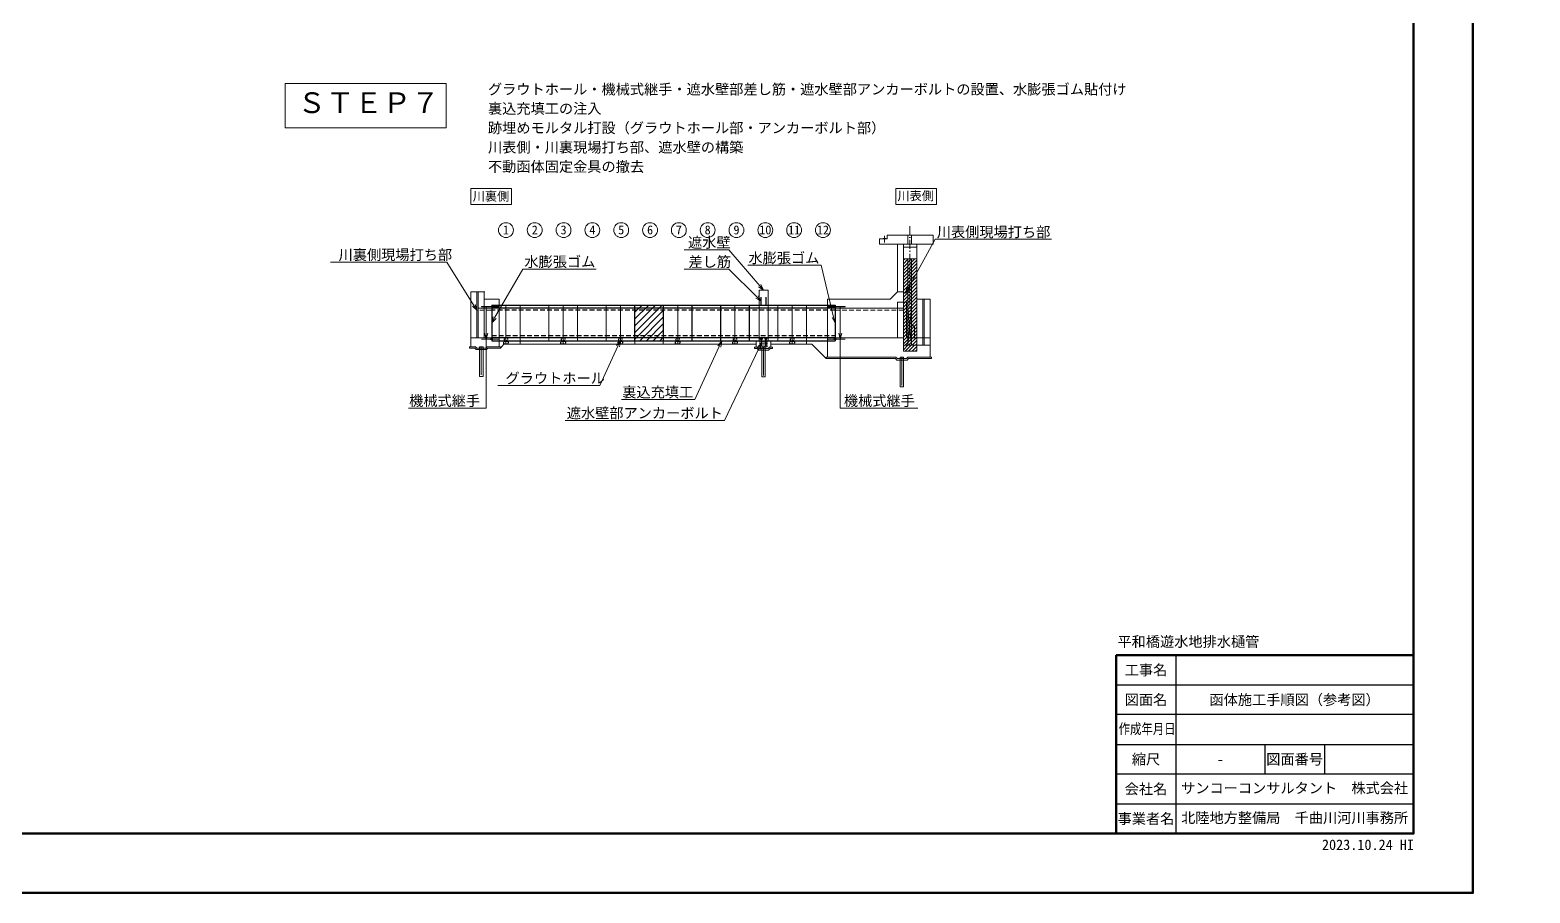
# Model space of a CAD drawing. Header units: millimetres. Extents: x 0 to 2286018, y 0 to 118800.
# Drawn here: x 71116 to 172036, y 0 to 58056 of the extents above; entities that cross this region are included whole.
import ezdxf
from ezdxf import colors
from ezdxf.entities.mleader import LeaderData, LeaderLine
from ezdxf.enums import TextEntityAlignment as Align
from ezdxf.math import Vec2, Vec3

# ---------------------------------------------------------------- set-up
doc = ezdxf.new("R2010")
doc.units = ezdxf.units.MM
doc.header["$LTSCALE"] = 100
for name, pattern in [('CENTER2', [28.575, 19.05, -3.175, 3.175, -3.175]), ('HIDDEN', [0.375, 0.25, -0.125]), ('HIDDEN2', [4.7625, 3.175, -1.5875]), ('SXF_一点短鎖線', [9.25, 6, -1.5, 0.25, -1.5])]:
    doc.linetypes.add(name, pattern=pattern)
for name, color, linetype, lineweight in [('0その他', 7, 'Continuous', 13), ('0中心線', 7, 'CENTER2', 5), ('0文字', 41, 'Continuous', 5), ('1Pca-BOX', 3, 'Continuous', 25), ('1Pca-BOX割付', 4, 'Continuous', 13), ('1アンカーボルト孔', 253, 'Continuous', 13), ('1グラウトホール', 1, 'HIDDEN2', 25), ('2均し基礎コンクリート', 140, 'Continuous', 13), ('2現場打ち・増しコン', 1, 'HIDDEN2', 13), ('2遮水・可とう矢板', 43, 'Continuous', 13), ('3差し筋', 71, 'Continuous', 25), ('3機械式継手', 220, 'Continuous', 13), ('3金具', 243, 'Continuous', 13), ('D-TTL', 2, 'Continuous', 50), ('D-TTL-FRAM', 7, 'Continuous', 50), ('D-TTL-LINE', 7, 'Continuous', 25), ('D-TTL-TXT', 7, 'Continuous', 25)]:
    doc.layers.add(name, color=color, linetype=linetype, lineweight=lineweight)
doc.layers.add('D-WORK作業ﾚｲﾔ', color=9, linetype='Continuous', lineweight=13, plot=False)
doc.styles.get("Standard").update_dxf_attribs({"font": 'MS Gothic.ttf'})
doc.styles.add('寸法文字', font='MS Gothic.ttf')

# ---------------------------------------------------------------- blocks, each defined once
blk = doc.blocks.new('_Open30')
at = {"color": 0, "lineweight": -2}
for p, q in [((-1, 0.27), (0, 0)), ((0, 0), (-1, -0.27)), ((0, 0), (-1, 0))]:
    blk.add_line(p, q, dxfattribs=at)
blk = doc.blocks.new('*U3')
at = {"layer": '0中心線', "ltscale": 0.1}
blk.add_line((682, 0), (-482, 0), dxfattribs=at)
at = {"layer": '3機械式継手'}
for p, q in [((-77, 8), (-482, 8)), ((-482, -8), (-482, 8)), ((-77, -13), (-77, 13)), ((-77, 13), (-22, 13)), ((-18, 13), (-22, 13)), ((-18, 13), (0, 13)), ((0, 13), (0, -13)), ((18, 13), (0, 13)), ((0, 13), (0, -13)), ((18, 13), (22, 13)), ((77, 13), (22, 13)), ((77, -13), (77, 13)), ((77, 8), (682, 8)), ((682, -8), (682, 8)), ((-77, -8), (-482, -8)), ((-77, -13), (-22, -13)), ((-18, -13), (-22, -13)), ((-18, -13), (0, -13)), ((18, -13), (0, -13)), ((18, -13), (22, -13)), ((77, -13), (22, -13)), ((77, -8), (682, -8))]:
    blk.add_line(p, q, dxfattribs=at)
at = {"layer": '3機械式継手', "linetype": 'HIDDEN2', "ltscale": 0.6}
for p, q in [((-77, 8), (0, 8)), ((-32, -8), (-32, 8)), ((-21, -8), (-21, 8)), ((77, 8), (0, 8)), ((21, -8), (21, 8)), ((32, -8), (32, 8)), ((-77, -8), (0, -8)), ((77, -8), (0, -8))]:
    blk.add_line(p, q, dxfattribs=at)

msp = doc.modelspace()

# ---------------------------------------------------------------- hatches: boundary and pattern name
at = {"layer": '0その他'}
h = msp.add_hatch(dxfattribs=at)
h.set_pattern_fill('ANSI31', color=256, scale=100)
h.set_pattern_definition([(45, (87200.28, -126535.34), (-224.5064, 224.5064), [])])
h.paths.add_polyline_path([(113723, 39553), (111809, 39553), (111809, 39353), (113723, 39353)])
h.paths.add_polyline_path([(113723, 39353), (111809, 39353), (111809, 37353), (113723, 37353)])
h.paths.add_polyline_path([(113723, 37353), (111809, 37353), (111809, 37153), (113723, 37153)])
at = {"layer": '2現場打ち・増しコン', "linetype": 'Continuous'}
h = msp.add_hatch(dxfattribs=at)
h.set_pattern_fill('ANSI31', color=256, scale=50)
h.set_pattern_definition([(45, (52494.17, 232563.22), (-112.2532, 112.2532), [])])
h.paths.add_polyline_path([(130779, 36853), (130779, 42653), (129879, 42653), (129879, 36853)])
h = msp.add_hatch(dxfattribs=at)
h.set_pattern_fill('ANSI31', color=256, scale=50)
h.set_pattern_definition([(45, (52494.17, 232163.22), (-112.2532, 112.2532), [])])
h.paths.add_polyline_path([(130779, 36453), (130779, 36853), (129879, 36853), (129879, 36453)])

# ---------------------------------------------------------------- linework, layer by layer
at = {"layer": '0中心線', "linetype": 'SXF_一点短鎖線'}
msp.add_line((130304, 44858), (130304, 39353), dxfattribs=at)
at = {"layer": '0中心線'}
for p, q in [((101479, 36753), (101479, 34753)), ((120470, 36723), (120470, 34723)), ((129779, 36053), (129779, 34053))]:
    msp.add_line(p, q, dxfattribs=at)
at = {"layer": '0文字'}
for points in [[(88284, 54461), (99110, 54461), (99110, 51480), (88284, 51480)], [(100779, 47401), (103513, 47401), (103513, 46327), (100779, 46327)], [(129364, 47401), (132097, 47401), (132097, 46327), (129364, 46327)]]:
    msp.add_lwpolyline(points, close=True, dxfattribs=at)
for centre in [(103136, 44594), (105075, 44594), (107014, 44594), (108953, 44594), (110892, 44594), (112834, 44594), (114770, 44594), (116709, 44594), (118648, 44594), (120587, 44594), (122526, 44594), (124465, 44594)]:
    msp.add_circle(centre, 500, dxfattribs=at)
at = {"layer": '1Pca-BOX'}
for p, q in [((102179, 39553), (125279, 39553)), ((102179, 39553), (102179, 37153)), ((125279, 39553), (125279, 37153)), ((125279, 39353), (102179, 39353)), ((125279, 37353), (102179, 37353)), ((102179, 37153), (125279, 37153))]:
    msp.add_line(p, q, dxfattribs=at)
at = {"layer": '1Pca-BOX', "linetype": 'HIDDEN2'}
for p, q in [((125279, 39203), (102179, 39203)), ((102179, 37503), (125279, 37503))]:
    msp.add_line(p, q, dxfattribs=at)
at = {"layer": '1Pca-BOX割付'}
for p, q in [((104093, 39553), (104093, 37153)), ((104105, 39553), (104105, 37153)), ((106019, 39553), (106019, 37153)), ((106031, 39553), (106031, 37153)), ((107945, 39553), (107945, 37153)), ((107957, 39553), (107957, 37153)), ((109871, 39553), (109871, 37153)), ((109883, 39553), (109883, 37153)), ((111797, 39553), (111797, 37153)), ((111809, 39553), (111809, 37153)), ((113723, 39553), (113723, 37153)), ((113735, 39553), (113735, 37153)), ((115649, 39553), (115649, 37153)), ((115661, 39553), (115661, 37153)), ((117575, 39553), (117575, 37153)), ((117587, 39553), (117587, 37153)), ((119501, 39553), (119501, 37153)), ((119513, 39553), (119513, 37153)), ((121427, 39553), (121427, 37153)), ((121439, 39553), (121439, 37153)), ((123353, 39553), (123353, 37153)), ((123365, 39553), (123365, 37153))]:
    msp.add_line(p, q, dxfattribs=at)
at = {"layer": '1アンカーボルト孔', "linetype": 'HIDDEN', "ltscale": 3}
for p, q in [((120220, 37123), (120220, 36753)), ((120220, 36753), (120420, 36753)), ((120420, 37123), (120420, 36753)), ((120520, 37123), (120520, 36753)), ((120520, 36753), (120720, 36753)), ((120720, 37123), (120720, 36753))]:
    msp.add_line(p, q, dxfattribs=at)
at = {"layer": '1アンカーボルト孔', "ltscale": 10}
for p, q in [((120290, 37263), (120300, 37153)), ((120590, 37263), (120600, 37153))]:
    msp.add_line(p, q, dxfattribs=at)
at = {"layer": '1アンカーボルト孔', "ltscale": 3}
for p, q in [((120300, 37153), (120340, 37153)), ((120340, 37153), (120350, 37263)), ((120600, 37153), (120640, 37153)), ((120640, 37153), (120650, 37263))]:
    msp.add_line(p, q, dxfattribs=at)
for points in [[(120245, 37263), (120235, 37353), (120405, 37353), (120395, 37263)], [(120545, 37263), (120535, 37353), (120705, 37353), (120695, 37263)]]:
    msp.add_lwpolyline(points, close=True, dxfattribs=at)
at = {"layer": '1グラウトホール', "ltscale": 0.4}
for points in [[(103031, 37353), (103241, 37353), (103241, 37153), (103031, 37153)], [(106883, 37353), (107093, 37353), (107093, 37153), (106883, 37153)], [(110735, 37353), (110945, 37353), (110945, 37153), (110735, 37153)], [(114587, 37353), (114797, 37353), (114797, 37153), (114587, 37153)], [(118439, 37353), (118649, 37353), (118649, 37153), (118439, 37153)], [(122291, 37353), (122501, 37353), (122501, 37153), (122291, 37153)], [(102986, 37123), (103286, 37123), (103286, 36923), (102986, 36923)], [(106838, 37123), (107138, 37123), (107138, 36923), (106838, 36923)], [(110690, 37123), (110990, 37123), (110990, 36923), (110690, 36923)], [(114542, 37123), (114842, 37123), (114842, 36923), (114542, 36923)], [(118394, 37123), (118694, 37123), (118694, 36923), (118394, 36923)], [(122246, 37123), (122546, 37123), (122546, 36923), (122246, 36923)]]:
    msp.add_lwpolyline(points, close=True, dxfattribs=at)
at = {"layer": '2均し基礎コンクリート'}
for p, q in [((102679, 37123), (124779, 37123)), ((102779, 36653), (102986, 36923)), ((102986, 36923), (119970, 36923)), ((104093, 36923), (104093, 37123)), ((111809, 36923), (111809, 37123)), ((113723, 36923), (113723, 37123)), ((120970, 36923), (123709, 36923)), ((123365, 37123), (123365, 36923)), ((123709, 36923), (124679, 35953)), ((124779, 36053), (124679, 36053)), ((124679, 35953), (124679, 36053)), ((129338, 35953), (124679, 35953)), ((129338, 35953), (129438, 35853)), ((129438, 35853), (130121, 35853)), ((130121, 35853), (130221, 35953)), ((131779, 35953), (130221, 35953)), ((131779, 36053), (131679, 36053)), ((131779, 36053), (131779, 35953))]:
    msp.add_line(p, q, dxfattribs=at)
for points in [[(100679, 36653), (100679, 36753), (100779, 36753)], [(100679, 36653), (101038, 36653), (101138, 36553), (101821, 36553), (101921, 36653), (102779, 36653)], [(102779, 36653), (102779, 36753), (102679, 36753)], [(120970, 36723), (121070, 36723), (121070, 36623), (120912, 36623), (120812, 36523), (120129, 36523), (120029, 36623), (119870, 36623), (119870, 36723), (119970, 36723)]]:
    msp.add_lwpolyline(points, dxfattribs=at)
at = {"layer": '2現場打ち・増しコン', "linetype": 'Continuous'}
for p, q in [((128279, 44008), (128279, 43653)), ((128279, 44008), (128779, 44008)), ((128279, 43653), (131879, 43653)), ((128779, 44253), (131879, 44253)), ((128779, 44253), (128779, 44008)), ((129479, 43653), (129479, 40453)), ((129879, 43653), (129879, 36453)), ((129879, 43453), (130779, 43453)), ((130779, 43653), (130779, 36453)), ((131879, 44253), (131879, 43653)), ((129879, 42653), (130779, 42653)), ((130179, 36853), (130179, 42653)), ((130429, 36853), (130429, 42653)), ((100779, 40453), (101679, 40453)), ((100779, 40453), (100779, 36753)), ((101179, 40453), (101179, 37353)), ((101279, 40453), (101279, 37353)), ((101679, 40453), (101679, 39953)), ((101725, 40453), (101679, 40453)), ((120170, 40553), (120170, 39553)), ((120770, 40553), (120170, 40553)), ((120770, 40553), (120770, 39753)), ((120770, 40553), (120770, 39553)), ((129479, 40453), (128979, 39953)), ((129479, 40453), (129879, 40453)), ((102679, 39953), (101679, 39953)), ((102679, 39953), (102679, 39553)), ((124779, 39553), (124779, 39953)), ((124779, 39953), (128979, 39953)), ((130779, 39953), (130779, 36453)), ((130779, 39953), (131679, 39953)), ((131179, 36853), (131179, 39953)), ((131279, 36853), (131279, 39953)), ((131679, 39953), (131679, 36053)), ((102179, 39353), (101279, 39353)), ((129879, 39353), (125279, 39353)), ((130179, 39353), (130429, 36853)), ((130429, 39353), (130179, 36853)), ((102179, 37353), (100779, 37353)), ((101229, 37353), (101529, 37353)), ((129879, 37353), (125279, 37353)), ((130629, 38153), (130429, 38153)), ((130629, 37353), (130629, 38153)), ((102679, 37153), (102679, 36753)), ((119970, 37123), (119970, 36723)), ((120970, 37123), (119970, 37123)), ((120970, 37123), (120970, 36723)), ((124779, 37153), (124779, 36053)), ((130779, 36453), (129879, 36453)), ((131679, 36853), (130779, 36853)), ((129379, 36053), (124779, 36053)), ((129379, 36053), (129479, 35953)), ((129479, 35953), (130079, 35953)), ((130079, 35953), (130179, 36053)), ((131679, 36053), (130179, 36053))]:
    msp.add_line(p, q, dxfattribs=at)
at = {"layer": '2現場打ち・増しコン', "linetype": 'Continuous', "ltscale": 1500}
for p, q in [((128609, 44218), (128609, 43768)), ((130779, 36853), (129879, 36853))]:
    msp.add_line(p, q, dxfattribs=at)
at = {"layer": '2現場打ち・増しコン', "linetype": 'Continuous', "ltscale": 0.2}
for p, q in [((130179, 43653), (130179, 44253)), ((130429, 43653), (130429, 44253)), ((101679, 39953), (101679, 37353)), ((102679, 37153), (102679, 39553)), ((120170, 39553), (120170, 37123)), ((120770, 39553), (120770, 37123)), ((124779, 37153), (124779, 39553))]:
    msp.add_line(p, q, dxfattribs=at)
at = {"layer": '2現場打ち・増しコン', "linetype": 'HIDDEN2', "lineweight": 9}
for p, q in [((102179, 39203), (101279, 39203)), ((129879, 39203), (125279, 39203))]:
    msp.add_line(p, q, dxfattribs=at)
at = {"layer": '2現場打ち・増しコン', "linetype": 'Continuous', "ltscale": 1500}
msp.add_lwpolyline([(128509, 44028), (128709, 44028), (128709, 44008), (128509, 44008), (128509, 44028)], dxfattribs=at)
at = {"layer": '2現場打ち・増しコン', "linetype": 'Continuous'}
for points in [[(102679, 39553), (102179, 39553), (102179, 37153), (102679, 37153)], [(124779, 37153), (125279, 37153), (125279, 39553), (124779, 39553)], [(100779, 36753), (101079, 36753), (101179, 36653), (101779, 36653), (101879, 36753), (102679, 36753)], [(119970, 36723), (120070, 36723), (120170, 36623), (120770, 36623), (120870, 36723), (120970, 36723)]]:
    msp.add_lwpolyline(points, dxfattribs=at)
at = {"layer": '2現場打ち・増しコン', "linetype": 'Continuous', "ltscale": 0.2}
msp.add_lwpolyline([(131679, 37353), (130079, 37353), (130079, 39753), (129479, 39753), (129479, 37353)], dxfattribs=at)
at = {"layer": '2現場打ち・増しコン', "linetype": 'Continuous'}
msp.add_lwpolyline([(130179, 36853), (130179, 39353), (130429, 39353), (130429, 36853)], close=True, dxfattribs=at)
at = {"layer": '2遮水・可とう矢板'}
for p, q in [((101594, 36753), (101364, 36753)), ((101364, 36753), (101364, 34753)), ((101594, 36753), (101594, 34753)), ((120355, 36723), (120355, 34723)), ((120585, 36723), (120355, 36723)), ((120585, 36723), (120585, 34723)), ((129664, 36053), (129664, 34053)), ((129664, 36053), (129894, 36053)), ((129894, 36053), (129894, 34053)), ((101364, 34753), (101594, 34753)), ((120355, 34723), (120585, 34723)), ((129664, 34053), (129894, 34053))]:
    msp.add_line(p, q, dxfattribs=at)
at = {"layer": '3差し筋'}
for p, q in [((120305, 39553), (120305, 40083)), ((120635, 39553), (120635, 40083))]:
    msp.add_line(p, q, dxfattribs=at)
at = {"layer": '3金具'}
for p, q in [((120304, 37303), (120336, 37303)), ((120304, 37303), (120304, 37298)), ((120304, 36803), (120336, 36803)), ((120336, 37303), (120336, 37298)), ((120604, 37303), (120636, 37303)), ((120604, 37303), (120604, 37298)), ((120604, 36803), (120636, 36803)), ((120636, 37303), (120636, 37298))]:
    msp.add_line(p, q, dxfattribs=at)
at = {"layer": '3金具', "linetype": 'HIDDEN'}
for p, q in [((120304, 37274), (120304, 37263)), ((120337, 37274), (120337, 37263)), ((120604, 37274), (120604, 37263)), ((120637, 37274), (120637, 37263))]:
    msp.add_line(p, q, dxfattribs=at)
at = {"layer": '3金具', "ltscale": 0.3}
for p, q in [((120304, 37263), (120304, 36803)), ((120306, 37298), (120306, 37274)), ((120334, 37298), (120334, 37274)), ((120336, 37263), (120336, 36803)), ((120604, 37263), (120604, 36803)), ((120606, 37298), (120606, 37274)), ((120634, 37298), (120634, 37274)), ((120636, 37263), (120636, 36803))]:
    msp.add_line(p, q, dxfattribs=at)
at = {"layer": '3金具'}
for points in [[(120270, 37269), (120370, 37269), (120370, 37263), (120270, 37263)], [(120292, 37274), (120348, 37274), (120348, 37269), (120292, 37269)], [(120294, 37298), (120347, 37298), (120347, 37274), (120294, 37274)], [(120570, 37269), (120670, 37269), (120670, 37263), (120570, 37263)], [(120592, 37274), (120648, 37274), (120648, 37269), (120592, 37269)], [(120594, 37298), (120647, 37298), (120647, 37274), (120594, 37274)]]:
    msp.add_lwpolyline(points, close=True, dxfattribs=at)
at = {"layer": 'D-TTL'}
for points in [[(0, 0), (168200, 0), (168200, 118800), (0, 118800)], [(4000, 4000), (164200, 4000), (164200, 114800), (4000, 114800)]]:
    msp.add_lwpolyline(points, close=True, dxfattribs=at)
at = {"layer": 'D-TTL-FRAM'}
for p, q in [((144200, 16000), (164200, 16000)), ((144200, 4000), (144200, 16000)), ((164200, 16000), (164200, 4000)), ((164200, 4000), (144200, 4000))]:
    msp.add_line(p, q, dxfattribs=at)
at = {"layer": 'D-TTL-LINE'}
for p, q in [((148200, 16000), (148200, 4000)), ((144200, 14000), (164200, 14000)), ((164200, 12000), (144200, 12000)), ((144200, 10000), (164200, 10000)), ((154200, 10000), (154200, 8000)), ((158200, 10000), (158200, 8000)), ((164200, 8000), (144200, 8000)), ((144200, 6000), (164200, 6000))]:
    msp.add_line(p, q, dxfattribs=at)
at = {"layer": 'D-WORK作業ﾚｲﾔ'}
for p, q in [((103136, 39553), (103136, 36923)), ((106988, 39553), (106988, 36923)), ((110840, 39553), (110840, 36923)), ((114692, 39553), (114692, 36923)), ((118544, 39553), (118544, 36923)), ((122396, 39553), (122396, 36923))]:
    msp.add_line(p, q, dxfattribs=at)

# ---------------------------------------------------------------- block references
at = {"layer": '3機械式継手', "ltscale": 0.8, "xscale": -1}
for p in [(102179, 39448), (102179, 37258)]:
    msp.add_blockref('*U3', p, dxfattribs=at)
at = {"layer": '3機械式継手', "ltscale": 0.8}
for p in [(125279, 39448), (125279, 37258)]:
    msp.add_blockref('*U3', p, dxfattribs=at)

# ---------------------------------------------------------------- texts
at = {"layer": '0文字'}
for s, p in [('グラウトホール・機械式継手・遮水壁部差し筋・遮水壁部アンカーボルトの設置、水膨張ゴム貼付け', (101928, 53721)), ('裏込充填工の注入', (101928, 52421)), ('跡埋めモルタル打設（グラウトホール部・アンカーボルト部）', (101928, 51121)), ('川表側・川裏現場打ち部、遮水壁の構築', (101928, 49817)), ('不動函体固定金具の撤去', (101928, 48517))]:
    msp.add_text(s, height=700, dxfattribs=at).set_placement(p)
msp.add_text('ＳＴＥＰ７', height=1400, dxfattribs=at).set_placement((93887, 52046), align=Align.BOTTOM_CENTER)
for s, p in [('川裏側', (102129, 46572)), ('川表側', (130704, 46599))]:
    msp.add_text(s, height=600, dxfattribs=at).set_placement(p, align=Align.CENTER)
at = {"layer": '0文字', "char_height": 600, "attachment_point": 5, "style": '寸法文字'}
for s, insert in [('1', (103137, 44604)), ('2', (105076, 44604)), ('3', (107015, 44604)), ('4', (108954, 44604)), ('5', (110893, 44604)), ('6', (112835, 44604)), ('7', (114771, 44604)), ('8', (116710, 44604)), ('9', (118649, 44604)), ('10', (120588, 44604)), ('11', (122527, 44604)), ('12', (124466, 44604))]:
    msp.add_mtext(s, dxfattribs=dict(at, insert=insert))
at = {"layer": 'D-TTL-TXT', "style": '寸法文字'}
msp.add_text('平和橋遊水地排水樋管', height=700, dxfattribs=at).set_placement((144279, 16351), align=Align.BOTTOM_LEFT)
for s, p in [('工事名', (146200, 15000)), ('図面名', (146200, 13000)), ('函体施工手順図（参考図）', (156200, 13000)), ('縮尺', (146200, 9000)), ('図面番号', (156200, 9000)), ('-', (151200, 9000)), ('会社名', (146200, 7000)), ('事業者名', (146200, 5000))]:
    msp.add_text(s, height=700, dxfattribs=at).set_placement(p, align=Align.MIDDLE_CENTER)
at = {"layer": 'D-TTL-TXT', "style": '寸法文字', "width": 0.84179}
msp.add_text('作成年月日', height=700, dxfattribs=at).set_placement((144361, 10694), (148190, 10694), align=Align.FIT)
at = {"layer": 'D-TTL-TXT', "color": 7, "style": '寸法文字'}
for s, p in [('サンコーコンサルタント\u3000株式会社', (156200, 7057)), ('北陸地方整備局  千曲川河川事務所', (156200, 5057))]:
    msp.add_text(s, height=700, dxfattribs=at).set_placement(p, align=Align.MIDDLE_CENTER)
at = {"layer": 'Defpoints', "style": '寸法文字'}
msp.add_text('2023.10.24 HI', height=700, dxfattribs=at).set_placement((164230, 2896), align=Align.RIGHT)

# ---------------------------------------------------------------- leaders
at = {"layer": '0文字'}
ml = msp.add_multileader_mtext('Standard', dxfattribs=at)
ml.set_content('川表側現場打ち部', color=256, style='寸法文字')
ml.set_leader_properties(color=256, lineweight=-1)
ml.set_arrow_properties(name='OPEN30')
ml.build(insert=Vec2(0, 0))
ml.multileader.update_dxf_attribs({"text_left_attachment_type": 6, "text_right_attachment_type": 6, "dogleg_length": 0.36, "arrow_head_size": 400, "scale": 200})
ctx = ml.context
ctx.base_point, ctx.scale, ctx.char_height, ctx.arrow_head_size, ctx.landing_gap_size, ctx.plane_origin = Vec3(132088, 43977), 200, 700, 400, 40, Vec3(142060, 45393)
ctx.left_attachment, ctx.right_attachment = 6, 6
notes = []
notes.append((ctx, [(1, (1, 1, 0), (132016, 43977), (1, 0), 72, [(0, [(130029, 40353)], 0, [])])]))
ctx.mtext.insert, ctx.mtext.flow_direction = Vec3(132128, 44817), 5
ml = msp.add_multileader_mtext('Standard', dxfattribs=at)
ml.set_content('遮水壁', color=256, style='寸法文字')
ml.set_leader_properties(color=256, lineweight=-1)
ml.set_arrow_properties(name='OPEN30')
ml.build(insert=Vec2(0, 0))
ml.multileader.update_dxf_attribs({"text_left_attachment_type": 6, "text_right_attachment_type": 6, "dogleg_length": 0.36, "arrow_head_size": 400, "scale": 200})
ctx = ml.context
ctx.base_point, ctx.scale, ctx.char_height, ctx.arrow_head_size, ctx.landing_gap_size, ctx.plane_origin = Vec3(115347, 43270), 200, 700, 400, 40, Vec3(118585, 42410)
ctx.left_attachment, ctx.right_attachment = 6, 6
notes.append((ctx, [(0, (1, 1, 0), (118139, 43270), (-1, 0), 72, [(0, [(120470, 40553)], 0, [])])]))
ctx.mtext.insert, ctx.mtext.flow_direction = Vec3(115387, 44110), 5
ml = msp.add_multileader_mtext('Standard', dxfattribs=at)
ml.set_content('川裏側現場打ち部', color=256, style='寸法文字')
ml.set_leader_properties(color=256, lineweight=-1)
ml.set_arrow_properties(name='OPEN30')
ml.build(insert=Vec2(0, 0))
ml.multileader.update_dxf_attribs({"text_left_attachment_type": 6, "text_right_attachment_type": 6, "dogleg_length": 0.36, "arrow_head_size": 400, "scale": 200})
ctx = ml.context
ctx.base_point, ctx.scale, ctx.char_height, ctx.arrow_head_size, ctx.landing_gap_size, ctx.plane_origin = Vec3(91838, 42444), 200, 700, 400, 40, Vec3(99603, 35693)
ctx.left_attachment, ctx.right_attachment = 6, 6
notes.append((ctx, [(0, (1, 1, 0), (99157, 42444), (-1, 0), 72, [(0, [(101192, 39193)], 0, [])])]))
ctx.mtext.insert, ctx.mtext.flow_direction = Vec3(91878, 43284), 5
ml = msp.add_multileader_mtext('Standard', dxfattribs=at)
ml.set_content('水膨張ゴム', color=256, style='寸法文字')
ml.set_leader_properties(color=256, lineweight=-1)
ml.set_arrow_properties(name='OPEN30')
ml.build(insert=Vec2(0, 0))
ml.multileader.update_dxf_attribs({"text_left_attachment_type": 6, "text_right_attachment_type": 6, "dogleg_length": 0.36, "arrow_head_size": 400, "scale": 200})
ctx = ml.context
ctx.base_point, ctx.scale, ctx.char_height, ctx.arrow_head_size, ctx.landing_gap_size, ctx.plane_origin = Vec3(104338, 41977), 200, 700, 400, 40, Vec3(114310, 43393)
ctx.left_attachment, ctx.right_attachment = 6, 6
notes.append((ctx, [(1, (1, 1, 0), (104266, 41977), (1, 0), 72, [(0, [(102179, 38353)], 0, [])])]))
ctx.mtext.insert, ctx.mtext.flow_direction = Vec3(104378, 42817), 5
ml = msp.add_multileader_mtext('Standard', dxfattribs=at)
ml.set_content('差し筋', color=256, style='寸法文字')
ml.set_leader_properties(color=256, lineweight=-1)
ml.set_arrow_properties(name='OPEN30')
ml.build(insert=Vec2(0, 0))
ml.multileader.update_dxf_attribs({"text_left_attachment_type": 6, "text_right_attachment_type": 6, "dogleg_length": 0.36, "arrow_head_size": 400, "scale": 200})
ctx = ml.context
ctx.base_point, ctx.scale, ctx.char_height, ctx.arrow_head_size, ctx.landing_gap_size, ctx.plane_origin = Vec3(115375, 41971), 200, 700, 400, 40, Vec3(118585, 41111)
ctx.left_attachment, ctx.right_attachment = 6, 6
notes.append((ctx, [(0, (1, 1, 0), (118139, 41971), (-1, 0), 72, [(0, [(120305, 39818)], 0, [])])]))
ctx.mtext.insert, ctx.mtext.width, ctx.mtext.flow_direction = Vec3(115415, 42811), 2806.5, 5
ml = msp.add_multileader_mtext('Standard', dxfattribs=at)
ml.set_content('水膨張ゴム', color=256, style='寸法文字')
ml.set_leader_properties(color=256, lineweight=-1)
ml.set_arrow_properties(name='OPEN30')
ml.build(insert=Vec2(0, 0))
ml.multileader.update_dxf_attribs({"text_left_attachment_type": 6, "text_right_attachment_type": 6, "dogleg_length": 0.36, "arrow_head_size": 400, "scale": 200})
ctx = ml.context
ctx.base_point, ctx.scale, ctx.char_height, ctx.arrow_head_size, ctx.landing_gap_size, ctx.plane_origin = Vec3(119733, 42232), 200, 700, 400, 40, Vec3(114293, 43649)
ctx.left_attachment, ctx.right_attachment, ctx.text_align_type = 6, 6, 2
notes.append((ctx, [(1, (1, 1, 0), (124337, 42232), (-1, 0), 72, [(0, [(125279, 38353)], 0, [])])]))
ctx.mtext.insert, ctx.mtext.alignment, ctx.mtext.flow_direction = Vec3(124225, 43072), 3, 5
at = {"layer": '0文字', "ltscale": 5}
ml = msp.add_multileader_mtext('Standard', dxfattribs=at)
ml.set_content('機械式継手', color=256, style='寸法文字')
ml.set_leader_properties(color=256, linetype='ByLayer', lineweight=-1)
ml.set_arrow_properties(name='OPEN30')
ml.build(insert=Vec2(0, 0))
ml.multileader.update_dxf_attribs({"text_left_attachment_type": 6, "text_right_attachment_type": 6, "dogleg_length": 0, "arrow_head_size": 400, "scale": 200})
ctx = ml.context
ctx.base_point, ctx.scale, ctx.char_height, ctx.arrow_head_size, ctx.landing_gap_size, ctx.plane_origin = Vec3(96544, 32622), 200, 700, 400, 400, Vec3(107398, 24302)
ctx.left_attachment, ctx.right_attachment, ctx.text_align_type = 6, 6, 2
notes.append((ctx, [(0, (1, 1, 0), (101800, 32622), (-1, 0), 0, [(1, [(101800, 37250), (101800, 39448)], 0, [])])]))
ctx.mtext.insert, ctx.mtext.alignment, ctx.mtext.flow_direction = Vec3(101400, 33462), 3, 5
ml = msp.add_multileader_mtext('Standard', dxfattribs=at)
ml.set_content('機械式継手', color=256, style='寸法文字')
ml.set_leader_properties(color=256, linetype='ByLayer', lineweight=-1)
ml.set_arrow_properties(name='OPEN30')
ml.build(insert=Vec2(0, 0))
ml.multileader.update_dxf_attribs({"text_left_attachment_type": 6, "text_right_attachment_type": 6, "dogleg_length": 0, "arrow_head_size": 400, "scale": 200})
ctx = ml.context
ctx.base_point, ctx.scale, ctx.char_height, ctx.arrow_head_size, ctx.landing_gap_size, ctx.plane_origin = Vec3(125634, 32622), 200, 700, 400, 400, Vec3(120035, 24302)
ctx.left_attachment, ctx.right_attachment, ctx.text_align_type = 6, 6, 1
notes.append((ctx, [(1, (1, 1, 0), (125634, 32622), (1, 0), 0, [(1, [(125634, 37250), (125634, 39448)], 0, [])])]))
ctx.mtext.insert, ctx.mtext.alignment, ctx.mtext.flow_direction = Vec3(128262, 33462), 2, 5
at = {"layer": '0文字'}
ml = msp.add_multileader_mtext('Standard', dxfattribs=at)
ml.set_content('グラウトホール', color=256, style='寸法文字')
ml.set_leader_properties(color=256, lineweight=-1)
ml.set_arrow_properties(name='OPEN30')
ml.build(insert=Vec2(0, 0))
ml.multileader.update_dxf_attribs({"text_left_attachment_type": 6, "text_right_attachment_type": 6, "dogleg_length": 0.36, "arrow_head_size": 400, "scale": 200})
ctx = ml.context
ctx.base_point, ctx.scale, ctx.char_height, ctx.arrow_head_size, ctx.landing_gap_size, ctx.plane_origin = Vec3(103069, 34145), 200, 700, 400, 40, Vec3(111021, 39446)
ctx.left_attachment, ctx.right_attachment = 6, 6
notes.append((ctx, [(0, (1, 1, 0), (109449, 34145), (-1, 0), 72, [(0, [(110840, 37153)], 0, [])])]))
ctx.mtext.insert, ctx.mtext.flow_direction = Vec3(103109, 34985), 5
ml = msp.add_multileader_mtext('Standard', dxfattribs=at)
ml.set_content('遮水壁部アンカーボルト', color=256, style='寸法文字')
ml.set_leader_properties(color=256, lineweight=-1)
ml.set_arrow_properties(name='OPEN30')
ml.build(insert=Vec2(0, 0))
ml.multileader.update_dxf_attribs({"text_left_attachment_type": 6, "text_right_attachment_type": 6, "dogleg_length": 0.36, "arrow_head_size": 400, "scale": 200})
ctx = ml.context
ctx.base_point, ctx.scale, ctx.char_height, ctx.arrow_head_size, ctx.landing_gap_size, ctx.plane_origin = Vec3(107857, 31794), 200, 700, 400, 40, Vec3(111245, 36900)
ctx.left_attachment, ctx.right_attachment, ctx.text_align_type = 6, 6, 2
notes.append((ctx, [(1, (1, 1, 0), (117844, 31794), (-1, 0), 72, [(0, [(120317, 36980)], 0, [])])]))
ctx.mtext.insert, ctx.mtext.alignment, ctx.mtext.flow_direction = Vec3(117732, 32634), 3, 5
ml = msp.add_multileader_mtext('Standard', dxfattribs=at)
ml.set_content('裏込充填工', color=256, style='寸法文字')
ml.set_leader_properties(color=256, lineweight=-1)
ml.set_arrow_properties(name='OPEN30')
ml.build(insert=Vec2(0, 0))
ml.multileader.update_dxf_attribs({"text_left_attachment_type": 6, "text_right_attachment_type": 6, "dogleg_length": 0.36, "arrow_head_size": 400, "scale": 200})
ctx = ml.context
ctx.base_point, ctx.scale, ctx.char_height, ctx.arrow_head_size, ctx.landing_gap_size, ctx.plane_origin = Vec3(111267, 33201), 200, 700, 400, 40, Vec3(109251, 38308)
ctx.left_attachment, ctx.right_attachment, ctx.text_align_type = 6, 6, 2
notes.append((ctx, [(1, (1, 1, 0), (115850, 33201), (-1, 0), 72, [(0, [(117654, 37138)], 0, [])])]))
ctx.mtext.insert, ctx.mtext.alignment, ctx.mtext.flow_direction = Vec3(115738, 34041), 3, 5
for ctx, leaders in notes:
    for number, flags, end, landing, length, lines in leaders:
        leader = LeaderData()
        leader.index, (leader.has_last_leader_line, leader.has_dogleg_vector, leader.attachment_direction) = number, flags
        leader.last_leader_point, leader.dogleg_vector, leader.dogleg_length = Vec3(end), Vec3(landing), length
        for number, points, colour, breaks in lines:
            line = LeaderLine()
            line.index, line.vertices, line.color, line.breaks = number, Vec3.list(points), colors.encode_raw_color(colour), breaks
            leader.lines.append(line)
        ctx.leaders.append(leader)

doc.saveas('drawing.dxf')
